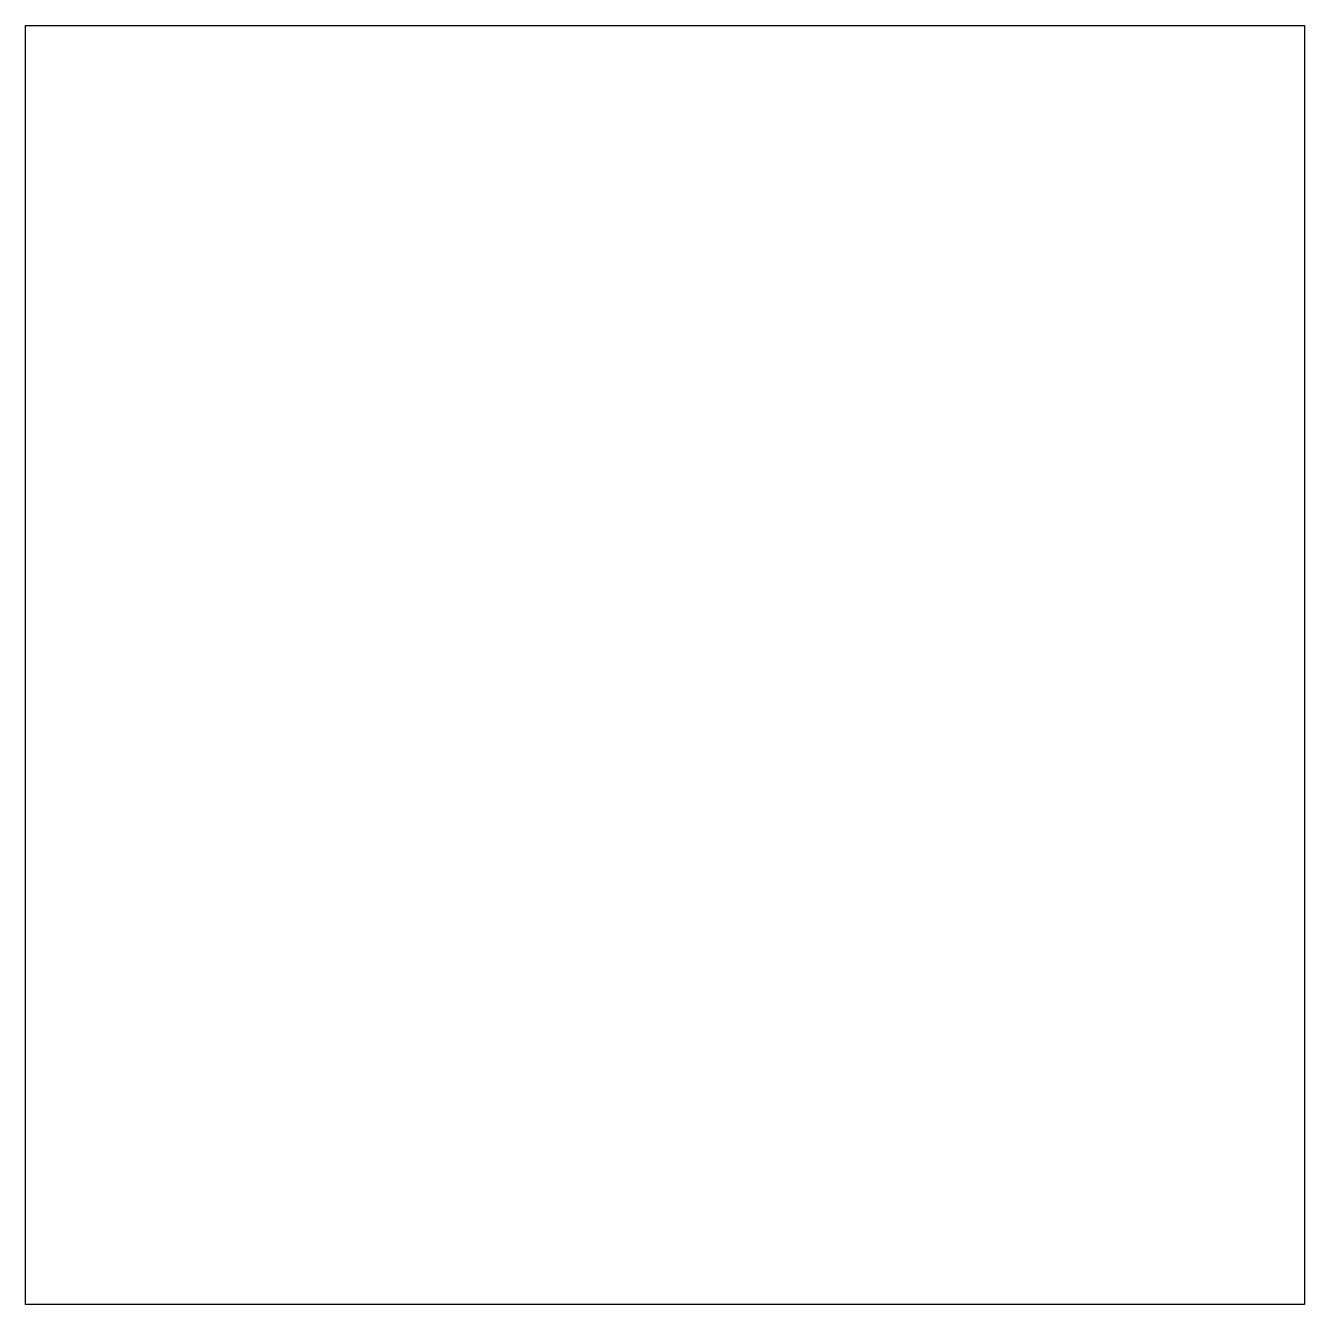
# Model space of a CAD drawing. Header units: millimetres. Extents: x 1662 to 2662, y 918 to 1918.
import ezdxf

# ---------------------------------------------------------------- set-up
doc = ezdxf.new("R2010")
doc.units = ezdxf.units.MM
doc.layers.add('Quadrado', color=6, linetype='Continuous')

msp = doc.modelspace()

# ---------------------------------------------------------------- linework, layer by layer
at = {"layer": 'Quadrado'}
for p, q in [((1662.4, 1917.7), (2662.4, 1917.7)), ((1662.4, 917.7), (1662.4, 1917.7)), ((2662.4, 1917.7), (2662.4, 917.7)), ((2662.4, 917.7), (1662.4, 917.7))]:
    msp.add_line(p, q, dxfattribs=at)

doc.saveas('drawing.dxf')
